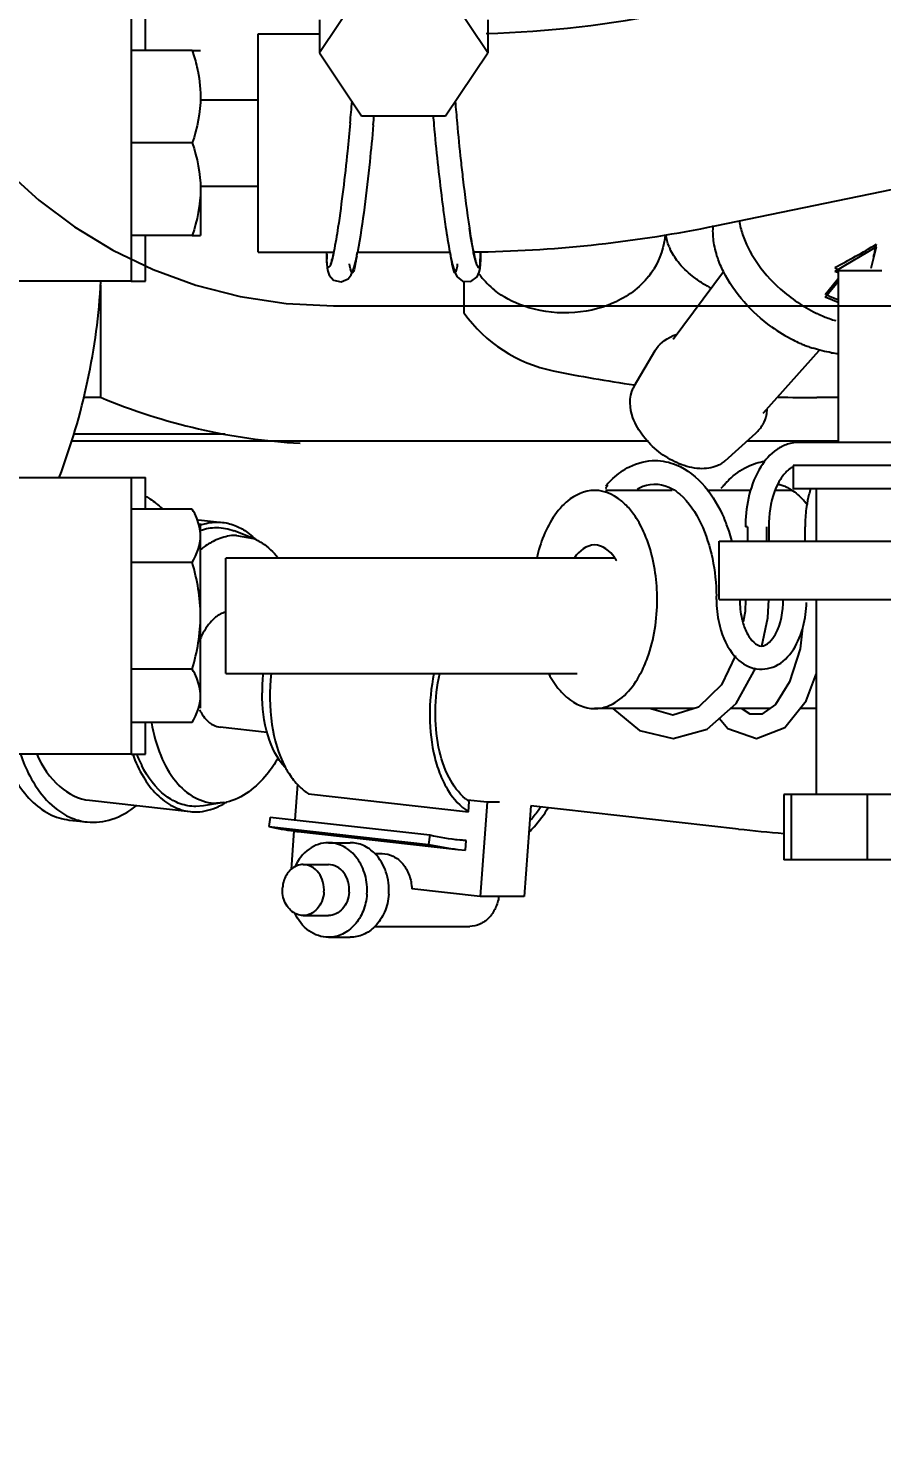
# Model space of a CAD drawing. Header units: millimetres. Extents: x 17886 to 18265, y -8727 to -7321.
# Drawn here: x 18007.019 to 18007.605, y -7651.038 to -7650.069 of the extents above; entities that cross this region are included whole.
import ezdxf

# ---------------------------------------------------------------- set-up
doc = ezdxf.new("R2010")
doc.units = ezdxf.units.MM
doc.linetypes.add('CENTER', pattern=[2, 1.25, -0.25, 0.25, -0.25])
for name, color, linetype in [('1978540_DXF_CONTINUOUS_LINE', 7, 'Continuous'), ('2588541_VG01DXF_CONTINUOUS_LINE', 7, 'Continuous'), ('2620490_VG01DXF_CONTINUOUS_LINE', 7, 'Continuous'), ('2685282_CP02DXF_CONTINUOUS_LINE', 7, 'Continuous'), ('3570567_DXF_CONTINUOUS_LINE', 7, 'Continuous'), ('3570570_DXF_CONTINUOUS_LINE', 7, 'Continuous'), ('3884027_DKREDXF_CONTINUOUS_LINE', 7, 'Continuous'), ('DEFAULT_1', 7, 'CENTER')]:
    doc.layers.add(name, color=color, linetype=linetype)
doc.styles.add('KOTE ZA MONNTAZU', font='simplex.shx', dxfattribs={"width": 0.7, "oblique": 8, "height": 1.4})
doc.dimstyles.new('KOTE ZA MONTAZU u cm', dxfattribs={"dimscale": 0, "dimtxt": 1.4, "dimasz": 1.25, "dimexe": 0.2, "dimexo": 0.1, "dimgap": 0.3, "dimtad": 1, "dimlfac": 10, "dimzin": 12, "dimdsep": 46, "dimtxsty": 'KOTE ZA MONNTAZU', "dimcen": 1.25, "dimclrt": 1, "dimadec": 0, "dimazin": 0, "dimtfac": 1, "dimtmove": 0, "dimatfit": 3, "dimfxl": 1, "dimtolj": 2, "dimtzin": 0, "dimarcsym": 0})

# ---------------------------------------------------------------- blocks, each defined once
blk = doc.blocks.new('*D216')
at = {"color": 0, "lineweight": -2, "transparency": 16777216}
for p, q in [((17999.31168, -7651.15268), (17999.31168, -7652.23356)), ((18013.31168, -7651.15268), (18013.31168, -7652.23356)), ((17999.91168, -7652.03356), (18012.71168, -7652.03356))]:
    blk.add_line(p, q, dxfattribs=at)
at = {"color": 0, "transparency": 16777216}
for points in [[(17999.91168, -7651.93356), (17999.91168, -7652.13356), (17999.31168, -7652.03356)], [(18012.71168, -7651.93356), (18012.71168, -7652.13356), (18013.31168, -7652.03356)]]:
    blk.add_solid(points, dxfattribs=at)
at = {"layer": 'Defpoints', "color": 0, "transparency": 16777216}
for p in [(17999.31168, -7651.05268), (18013.31168, -7651.05268), (18013.31168, -7652.03356)]:
    blk.add_point(p, dxfattribs=at)
at = {"color": 1, "transparency": 16777216, "insert": (18006.31168, -7651.55356), "char_height": 1.4, "width": 6.9231878, "attachment_point": 5, "style": 'KOTE ZA MONNTAZU'}
blk.add_mtext('\\A2;{\\H0.4x;140cm}', dxfattribs=at)

msp = doc.modelspace()

# ---------------------------------------------------------------- linework, layer by layer
at = {"layer": '1978540_DXF_CONTINUOUS_LINE', "color": 7, "linetype": 'Continuous'}
for p, q in [((18007.13591, -7650.40663), (18007.15248, -7650.40848)), ((18007.17371, -7650.41962), (18007.1605, -7650.41435)), ((18007.16219, -7650.41738), (18007.17371, -7650.41962)), ((18007.1832, -7650.5528), (18007.15087, -7650.54918)), ((18007.0611, -7650.5995), (18007.13022, -7650.60724)), ((18007.13936, -7650.60328), (18007.13419, -7650.6037)), ((18007.15339, -7650.60108), (18007.13934, -7650.60329)), ((18007.15342, -7650.60107), (18007.14845, -7650.60147)), ((18007.04724, -7650.61304), (18007.05943, -7650.6144)), ((18007.04764, -7650.61114), (18007.04778, -7650.6112))]:
    msp.add_line(p, q, dxfattribs=at)
for centre, radius, start, end in [((18007.16133, -7650.45067), 0.03343, 64.40796, 68.25727), ((18007.13904, -7650.45649), 0.05129, 44.28795, 46.9154), ((18007.17222, -7650.4698), 0.05498, 126.02123, 129.42264), ((18007.17682, -7650.53545), 0.08936, 201.33717, 206.72085), ((18007.12989, -7650.5612), 0.04697, 294.56265, 300.44418), ((18007.14817, -7650.56799), 0.0335, 279.03025, 282.11165), ((18007.12834, -7650.55848), 0.05009, 300.38917, 300.95091), ((18007.12773, -7650.55747), 0.05128, 300.95461, 302.41231)]:
    msp.add_arc(centre, radius, start, end, dxfattribs=at)
for points, knots in [([(18007.09976, -7650.39057), (18007.10075, -7650.39111), (18007.10478, -7650.39352), (18007.10843, -7650.39652), (18007.11096, -7650.39901)], [0, 0, 0, 0, 0.241424, 1, 1, 1, 1]), ([(18007.13738, -7650.41019), (18007.13862, -7650.40977), (18007.14352, -7650.40839), (18007.14872, -7650.40806), (18007.15247, -7650.40848)], [0, 0, 0, 0, 0.257783, 1, 1, 1, 1]), ([(18007.16219, -7650.41738), (18007.16103, -7650.41738), (18007.15624, -7650.41765), (18007.15154, -7650.41901), (18007.14823, -7650.42048)], [0, 0, 0, 0, 0.242696, 1, 1, 1, 1]), ([(18007.17577, -7650.42052), (18007.17713, -7650.42117), (18007.18273, -7650.42432), (18007.18747, -7650.42888), (18007.19053, -7650.4327)], [0, 0, 0, 0, 0.235623, 1, 1, 1, 1]), ([(18007.15478, -7650.47005), (18007.15404, -7650.47024), (18007.15094, -7650.47129), (18007.14819, -7650.47322), (18007.14635, -7650.47493)], [0, 0, 0, 0, 0.232833, 1, 1, 1, 1]), ([(18007.14635, -7650.47493), (18007.14587, -7650.47537), (18007.14392, -7650.47731), (18007.14224, -7650.4795), (18007.14109, -7650.48126)], [0, 0, 0, 0, 0.237083, 1, 1, 1, 1]), ([(18007.13674, -7650.53729), (18007.13705, -7650.53793), (18007.1383, -7650.54028), (18007.13986, -7650.54248), (18007.1412, -7650.54392)], [0, 0, 0, 0, 0.264986, 1, 1, 1, 1]), ([(18007.10366, -7650.5462), (18007.10503, -7650.55391), (18007.1089, -7650.56814), (18007.11883, -7650.58621), (18007.13224, -7650.59848), (18007.1433, -7650.60147), (18007.14845, -7650.60147)], [0, 0, 0, 0, 0.306666, 0.572753, 0.798236, 1, 1, 1, 1]), ([(18007.00189, -7650.56775), (18007.00414, -7650.57395), (18007.00935, -7650.58535), (18007.01999, -7650.59962), (18007.03271, -7650.60943), (18007.04248, -7650.61251), (18007.04723, -7650.61304)], [0, 0, 0, 0, 0.294237, 0.555215, 0.786615, 1, 1, 1, 1]), ([(18007.01362, -7650.56781), (18007.01541, -7650.5729), (18007.02256, -7650.58993), (18007.0356, -7650.6057), (18007.04764, -7650.61114)], [0, 0, 0, 0, 0.289935, 1, 1, 1, 1]), ([(18007.02487, -7650.56789), (18007.02869, -7650.57614), (18007.03784, -7650.59058), (18007.05368, -7650.59867), (18007.06111, -7650.5995)], [0, 0, 0, 0, 0.548899, 1, 1, 1, 1]), ([(18007.09079, -7650.56787), (18007.09275, -7650.57326), (18007.09727, -7650.58317), (18007.10653, -7650.59557), (18007.11759, -7650.6041), (18007.12609, -7650.60678), (18007.13022, -7650.60724)], [0, 0, 0, 0, 0.294237, 0.555213, 0.78661, 1, 1, 1, 1]), ([(18007.13419, -7650.6037), (18007.13057, -7650.6037), (18007.12308, -7650.60239), (18007.1087, -7650.59431), (18007.10098, -7650.58352), (18007.097, -7650.57563)], [0, 0, 0, 0, 0.22263, 0.456433, 1, 1, 1, 1]), ([(18007.19075, -7650.57039), (18007.18841, -7650.57436), (18007.17967, -7650.58735), (18007.16614, -7650.59839), (18007.15519, -7650.60074)], [0, 0, 0, 0, 0.291368, 1, 1, 1, 1]), ([(18007.05943, -7650.6144), (18007.06512, -7650.61504), (18007.07757, -7650.61351), (18007.08826, -7650.60726), (18007.09329, -7650.60333)], [0, 0, 0, 0, 0.472778, 1, 1, 1, 1]), ([(18007.13022, -7650.60724), (18007.1318, -7650.60742), (18007.13835, -7650.60768), (18007.14491, -7650.60597), (18007.14941, -7650.60391)], [0, 0, 0, 0, 0.243116, 1, 1, 1, 1])]:
    msp.add_open_spline(points, degree=3, knots=knots, dxfattribs=at)
for points in [[(18007.13738, -7650.41391), (18007.14094, -7650.4127), (18007.14474, -7650.41202), (18007.1485, -7650.41202)], [(18007.1485, -7650.41202), (18007.15257, -7650.41202), (18007.15671, -7650.41284), (18007.16049, -7650.41434)], [(18007.15247, -7650.40848), (18007.15574, -7650.40885), (18007.15898, -7650.40972), (18007.16201, -7650.41101)], [(18007.16201, -7650.41101), (18007.16473, -7650.41217), (18007.16732, -7650.41367), (18007.1697, -7650.41541)], [(18007.14823, -7650.42048), (18007.14529, -7650.42179), (18007.14249, -7650.42345), (18007.13989, -7650.42534)], [(18007.1697, -7650.41541), (18007.17123, -7650.41652), (18007.17269, -7650.41774), (18007.17407, -7650.41903)], [(18007.14109, -7650.48126), (18007.13963, -7650.48349), (18007.13838, -7650.48587), (18007.13731, -7650.48831)], [(18007.1412, -7650.54392), (18007.1427, -7650.54553), (18007.14448, -7650.54695), (18007.14647, -7650.5479)], [(18007.14647, -7650.5479), (18007.14784, -7650.54856), (18007.14934, -7650.549), (18007.15085, -7650.54917)], [(18007.04778, -7650.6112), (18007.05145, -7650.61284), (18007.05542, -7650.61396), (18007.05943, -7650.6144)]]:
    msp.add_open_spline(points, degree=3, dxfattribs=at)
at = {"layer": '2588541_VG01DXF_CONTINUOUS_LINE', "color": 7, "linetype": 'Continuous'}
msp.add_line((18007.50685, -7650.61923), (18007.36434, -7650.60327), dxfattribs=at)
for centre, radius, start, end in [((18007.30001, -7650.52566), 0.12039, 173.66197, 179.97619), ((18007.62697, -7649.53811), 1.08778, 263.65963, 265.30543)]:
    msp.add_arc(centre, radius, start, end, dxfattribs=at)
msp.add_open_spline([(18007.19549, -7650.5769), (18007.18993, -7650.57085), (18007.18181, -7650.55381), (18007.17962, -7650.53558), (18007.17962, -7650.52561)], degree=3, knots=[0, 0, 0, 0, 0.451887, 1, 1, 1, 1], dxfattribs=at)
at = {"layer": '2620490_VG01DXF_CONTINUOUS_LINE', "color": 7, "linetype": 'Continuous'}
for p, q in [((18007.20396, -7650.58843), (18007.20213, -7650.61287)), ((18007.21166, -7650.59502), (18007.32143, -7650.60731)), ((18007.33421, -7650.60085), (18007.32076, -7650.59934)), ((18007.32143, -7650.60731), (18007.32195, -7650.60033)), ((18007.33421, -7650.60085), (18007.32938, -7650.66558)), ((18007.34269, -7650.60085), (18007.33421, -7650.60085)), ((18007.36434, -7650.60327), (18007.35969, -7650.66558)), ((18007.18521, -7650.61097), (18007.18424, -7650.61749)), ((18007.18521, -7650.61097), (18007.29498, -7650.62326)), ((18007.18424, -7650.61749), (18007.29401, -7650.62978)), ((18007.20156, -7650.62052), (18007.19958, -7650.64705)), ((18007.20444, -7650.62091), (18007.3142, -7650.6332)), ((18007.29498, -7650.62326), (18007.29401, -7650.62978)), ((18007.31162, -7650.6262), (18007.31995, -7650.62713)), ((18007.22526, -7650.62865), (18007.24027, -7650.62865)), ((18007.25709, -7650.63615), (18007.26207, -7650.63615)), ((18007.3142, -7650.6332), (18007.31946, -7650.63371)), ((18007.31995, -7650.62713), (18007.31494, -7650.62664)), ((18007.31946, -7650.63371), (18007.31995, -7650.62713)), ((18007.20794, -7650.64365), (18007.22526, -7650.64365)), ((18007.32938, -7650.66558), (18007.28247, -7650.66032)), ((18007.35969, -7650.66558), (18007.32938, -7650.66558)), ((18007.20794, -7650.67865), (18007.22526, -7650.67865)), ((18007.22526, -7650.69365), (18007.24027, -7650.69365)), ((18007.25709, -7650.68615), (18007.32226, -7650.68615))]:
    msp.add_line(p, q, dxfattribs=at)
for centre, radius, start, end in [((18007.34047, -7650.57304), 0.03298, 230.28126, 235.8489), ((18007.22487, -7650.43883), 0.18323, 257.18855, 262.69101), ((18007.22472, -7650.43977), 0.18227, 262.69826, 263.60924), ((18007.33511, -7650.44682), 0.18095, 257.18845, 263.60005), ((18007.33462, -7650.4512), 0.18314, 257.18845, 263.60005)]:
    msp.add_arc(centre, radius, start, end, dxfattribs=at)
for points, knots in [([(18007.186, -7650.51236), (18007.18466, -7650.52393), (18007.18474, -7650.54605), (18007.19076, -7650.56762), (18007.19556, -7650.5767)], [0, 0, 0, 0, 0.531434, 1, 1, 1, 1]), ([(18007.29774, -7650.51233), (18007.29574, -7650.52205), (18007.29382, -7650.54145), (18007.29643, -7650.56517), (18007.30179, -7650.58207), (18007.30838, -7650.59546), (18007.31572, -7650.60381), (18007.32143, -7650.60731)], [0, 0, 0, 0, 0.289428, 0.564504, 0.689932, 0.804637, 1, 1, 1, 1]), ([(18007.31939, -7650.59841), (18007.31467, -7650.59449), (18007.30655, -7650.58316), (18007.29987, -7650.56217), (18007.29785, -7650.53774), (18007.29981, -7650.52077), (18007.30166, -7650.51233)], [0, 0, 0, 0, 0.201413, 0.443646, 0.716398, 1, 1, 1, 1]), ([(18007.19556, -7650.5767), (18007.19616, -7650.57783), (18007.19855, -7650.58204), (18007.20145, -7650.58599), (18007.20389, -7650.5886)], [0, 0, 0, 0, 0.263573, 1, 1, 1, 1]), ([(18007.20389, -7650.5886), (18007.20449, -7650.58924), (18007.20686, -7650.59162), (18007.20954, -7650.59372), (18007.21166, -7650.59502)], [0, 0, 0, 0, 0.26014, 1, 1, 1, 1]), ([(18007.36303, -7650.62128), (18007.36424, -7650.62012), (18007.36918, -7650.61503), (18007.37338, -7650.60924), (18007.3762, -7650.60462)], [0, 0, 0, 0, 0.236144, 1, 1, 1, 1]), ([(18007.37117, -7650.60412), (18007.37058, -7650.60499), (18007.36824, -7650.60827), (18007.36566, -7650.61138), (18007.36359, -7650.61354)], [0, 0, 0, 0, 0.258753, 1, 1, 1, 1]), ([(18007.22526, -7650.62865), (18007.22293, -7650.62865), (18007.21814, -7650.62944), (18007.20924, -7650.63407), (18007.20435, -7650.64044), (18007.20218, -7650.64512)], [0, 0, 0, 0, 0.23575, 0.479049, 1, 1, 1, 1]), ([(18007.25169, -7650.66411), (18007.25202, -7650.65966), (18007.2512, -7650.65077), (18007.24573, -7650.63904), (18007.23669, -7650.63073), (18007.22895, -7650.62865), (18007.22526, -7650.62865)], [0, 0, 0, 0, 0.272433, 0.533511, 0.774697, 1, 1, 1, 1]), ([(18007.25715, -7650.63607), (18007.25489, -7650.63379), (18007.24966, -7650.63003), (18007.24333, -7650.62865), (18007.24027, -7650.62865)], [0, 0, 0, 0, 0.512573, 1, 1, 1, 1]), ([(18007.2667, -7650.66411), (18007.26709, -7650.65893), (18007.26588, -7650.64861), (18007.2606, -7650.63955), (18007.25715, -7650.63607)], [0, 0, 0, 0, 0.514785, 1, 1, 1, 1]), ([(18007.26207, -7650.63615), (18007.26469, -7650.63615), (18007.27017, -7650.6375), (18007.27683, -7650.64301), (18007.28126, -7650.65099), (18007.28239, -7650.65717), (18007.28247, -7650.66032)], [0, 0, 0, 0, 0.226699, 0.467473, 0.727149, 1, 1, 1, 1]), ([(18007.20223, -7650.64511), (18007.19981, -7650.6464), (18007.19557, -7650.6508), (18007.19394, -7650.65655), (18007.19371, -7650.65956)], [0, 0, 0, 0, 0.477025, 1, 1, 1, 1]), ([(18007.20794, -7650.64365), (18007.20647, -7650.64365), (18007.20447, -7650.64404), (18007.20268, -7650.64487), (18007.20223, -7650.64511)], [0, 0, 0, 0, 0.74477, 1, 1, 1, 1]), ([(18007.22217, -7650.66274), (18007.22235, -7650.66035), (18007.22191, -7650.65556), (18007.21896, -7650.64924), (18007.2141, -7650.64477), (18007.20993, -7650.64365), (18007.20794, -7650.64365)], [0, 0, 0, 0, 0.272438, 0.533511, 0.774697, 1, 1, 1, 1]), ([(18007.23949, -7650.66274), (18007.23967, -7650.66035), (18007.23923, -7650.65556), (18007.23628, -7650.64924), (18007.23142, -7650.64477), (18007.22725, -7650.64365), (18007.22526, -7650.64365)], [0, 0, 0, 0, 0.272438, 0.533511, 0.774697, 1, 1, 1, 1]), ([(18007.2022, -7650.67718), (18007.19935, -7650.67565), (18007.19459, -7650.67012), (18007.19345, -7650.6631), (18007.19371, -7650.65956)], [0, 0, 0, 0, 0.476232, 1, 1, 1, 1]), ([(18007.22217, -7650.66274), (18007.22201, -7650.66486), (18007.22109, -7650.66896), (18007.21794, -7650.6742), (18007.21339, -7650.67778), (18007.20971, -7650.67865), (18007.20794, -7650.67865)], [0, 0, 0, 0, 0.272822, 0.531841, 0.772542, 1, 1, 1, 1]), ([(18007.23949, -7650.66274), (18007.23933, -7650.66486), (18007.23841, -7650.66896), (18007.23526, -7650.6742), (18007.23071, -7650.67778), (18007.22703, -7650.67865), (18007.22526, -7650.67865)], [0, 0, 0, 0, 0.272822, 0.531841, 0.772542, 1, 1, 1, 1]), ([(18007.25169, -7650.66411), (18007.2514, -7650.66803), (18007.24968, -7650.67566), (18007.24384, -7650.68539), (18007.23538, -7650.69204), (18007.22854, -7650.69365), (18007.22526, -7650.69365)], [0, 0, 0, 0, 0.27281, 0.531839, 0.772541, 1, 1, 1, 1]), ([(18007.2667, -7650.66411), (18007.26639, -7650.6683), (18007.26449, -7650.6764), (18007.25993, -7650.68342), (18007.25715, -7650.68624)], [0, 0, 0, 0, 0.514427, 1, 1, 1, 1]), ([(18007.34235, -7650.6656), (18007.34193, -7650.6684), (18007.34035, -7650.67377), (18007.33581, -7650.68052), (18007.32956, -7650.68506), (18007.32463, -7650.68615), (18007.32226, -7650.68615)], [0, 0, 0, 0, 0.272497, 0.530559, 0.77128, 1, 1, 1, 1]), ([(18007.22526, -7650.69365), (18007.22292, -7650.69365), (18007.21813, -7650.69286), (18007.20921, -7650.68822), (18007.20432, -7650.68183), (18007.20216, -7650.67713)], [0, 0, 0, 0, 0.23572, 0.479009, 1, 1, 1, 1]), ([(18007.20794, -7650.67865), (18007.20646, -7650.67865), (18007.20445, -7650.67826), (18007.20265, -7650.67742), (18007.2022, -7650.67718)], [0, 0, 0, 0, 0.744705, 1, 1, 1, 1]), ([(18007.25715, -7650.68624), (18007.25488, -7650.68852), (18007.24966, -7650.69227), (18007.24333, -7650.69365), (18007.24027, -7650.69365)], [0, 0, 0, 0, 0.512569, 1, 1, 1, 1])]:
    msp.add_open_spline(points, degree=3, knots=knots, dxfattribs=at)
at = {"layer": '2685282_CP02DXF_CONTINUOUS_LINE', "color": 7, "linetype": 'Continuous'}
msp.add_arc((18007.22868, -7649.94168), 0.413, 247.22367, 266.81244, dxfattribs=at)
at = {"layer": '3570567_DXF_CONTINUOUS_LINE', "color": 7, "linetype": 'Continuous'}
msp.add_line((18007.04996, -7650.34768), (18007.15426, -7650.34768), dxfattribs=at)
at = {"layer": '3570570_DXF_CONTINUOUS_LINE', "color": 7, "linetype": 'Continuous'}
for p, q in [((18007.44498, -7650.35268), (18007.04835, -7650.35268)), ((18007.57533, -7650.35268), (18007.51267, -7650.35268))]:
    msp.add_line(p, q, dxfattribs=at)
at = {"layer": '3884027_DKREDXF_CONTINUOUS_LINE', "color": 6, "linetype": 'Continuous'}
for p, q in [((18007.49098, -7650.20463), (18008.31836, -7650.03447)), ((18007.24802, -7650.04232), (18007.21915, -7650.08562)), ((18007.33462, -7650.08562), (18007.30575, -7650.04232)), ((18007.08968, -7650.05268), (18007.08968, -7650.24268)), ((18007.21915, -7650.06312), (18007.21915, -7650.08562)), ((18007.33462, -7650.06312), (18007.33462, -7650.08562)), ((18007.17688, -7650.07268), (18007.2199, -7650.07268)), ((18007.13171, -7650.08418), (18007.08968, -7650.08418)), ((18007.21915, -7650.08562), (18007.24802, -7650.12892)), ((18007.30575, -7650.12892), (18007.33462, -7650.08562)), ((18007.13738, -7650.11798), (18007.17688, -7650.11798)), ((18007.24802, -7650.12892), (18007.30575, -7650.12892)), ((18007.13171, -7650.14768), (18007.08968, -7650.14768)), ((18007.13738, -7650.17738), (18007.17688, -7650.17738)), ((18007.32312, -7650.21294), (18007.32207, -7650.20633)), ((18007.13171, -7650.21118), (18007.08968, -7650.21118)), ((18007.17688, -7650.22268), (18007.22897, -7650.22268)), ((18007.22774, -7650.22777), (18007.22718, -7650.2298)), ((18007.24378, -7650.22949), (18007.24466, -7650.22538)), ((18007.24466, -7650.22268), (18007.30912, -7650.22268)), ((18007.32481, -7650.2226), (18007.32665, -7650.22258)), ((18007.32983, -7650.22786), (18007.32988, -7650.22345)), ((18007.32988, -7650.22341), (18007.3299, -7650.22212)), ((18007.22718, -7650.2298), (18007.22692, -7650.23057)), ((18007.24096, -7650.23828), (18007.24204, -7650.23581)), ((18007.31043, -7650.23138), (18007.3113, -7650.23452)), ((18007.3113, -7650.23452), (18007.31223, -7650.23709)), ((18007.32681, -7650.23055), (18007.32693, -7650.23078)), ((18007.49668, -7650.23624), (18007.46199, -7650.28279)), ((18007.57533, -7650.23547), (18007.57533, -7650.35347)), ((18007.60533, -7650.23547), (18007.57533, -7650.23547)), ((18007.08968, -7650.24268), (18006.95651, -7650.24268)), ((18007.06868, -7650.24552), (18007.06868, -7650.32268)), ((18007.31833, -7650.24278), (18007.31833, -7650.26446)), ((18007.44949, -7650.29059), (18007.43513, -7650.31511)), ((18007.52394, -7650.33338), (18007.56241, -7650.2903)), ((18007.06868, -7650.32268), (18007.05681, -7650.32268)), ((18007.57533, -7650.32268), (18007.56068, -7650.32268)), ((18007.49765, -7650.36616), (18007.5188, -7650.34717)), ((18007.61474, -7650.35347), (18007.54835, -7650.35347)), ((18007.54446, -7650.36947), (18007.54446, -7650.38547)), ((18006.91713, -7650.37768), (18007.08968, -7650.37768)), ((18007.08968, -7650.37768), (18007.08968, -7650.56768)), ((18007.4964, -7650.38348), (18007.49482, -7650.38526)), ((18007.46129, -7650.38647), (18007.41566, -7650.38647)), ((18007.51554, -7650.38647), (18007.48547, -7650.38647)), ((18007.54446, -7650.38647), (18007.53253, -7650.38647)), ((18007.63621, -7650.38547), (18007.54446, -7650.38547)), ((18007.56033, -7650.38547), (18007.56033, -7650.42147)), ((18007.13171, -7650.39935), (18007.08968, -7650.39935)), ((18007.13738, -7650.53618), (18007.13738, -7650.40918)), ((18007.52767, -7650.41147), (18007.52767, -7650.42147)), ((18007.55262, -7650.42147), (18007.55262, -7650.41147)), ((18007.49364, -7650.46147), (18007.49364, -7650.42147)), ((18007.49364, -7650.42147), (18007.70878, -7650.42147)), ((18007.13171, -7650.43601), (18007.08968, -7650.43601)), ((18007.42177, -7650.43298), (18007.15478, -7650.43298)), ((18007.49364, -7650.46147), (18007.70878, -7650.46147)), ((18007.51167, -7650.46147), (18007.51139, -7650.46973)), ((18007.5271, -7650.47396), (18007.52767, -7650.46147)), ((18007.56033, -7650.46147), (18007.56033, -7650.59547)), ((18007.51139, -7650.46973), (18007.51005, -7650.47687)), ((18007.52283, -7650.49345), (18007.5271, -7650.47396)), ((18007.13171, -7650.50934), (18007.08968, -7650.50934)), ((18007.15478, -7650.51238), (18007.39604, -7650.51238)), ((18007.47626, -7650.53647), (18007.40804, -7650.53647)), ((18007.52814, -7650.53647), (18007.50149, -7650.53647)), ((18007.56033, -7650.53647), (18007.54902, -7650.53647)), ((18007.13171, -7650.546), (18007.08968, -7650.546)), ((18007.08968, -7650.56768), (18006.86468, -7650.56768)), ((18007.53801, -7650.59547), (18007.53801, -7650.64047)), ((18007.64266, -7650.59547), (18007.53801, -7650.59547)), ((18007.54304, -7650.59547), (18007.54304, -7650.64047)), ((18007.59537, -7650.59547), (18007.59537, -7650.64047)), ((18007.64266, -7650.64047), (18007.53801, -7650.64047))]:
    msp.add_line(p, q, dxfattribs=at)
at = {"layer": '3884027_DKREDXF_CONTINUOUS_LINE', "color": 7, "linetype": 'Continuous'}
for p, q in [((18007.09968, -7650.08418), (18007.09968, -7650.05268)), ((18007.17688, -7650.22268), (18007.17688, -7650.07268)), ((18007.13171, -7650.08418), (18007.13738, -7650.08418)), ((18007.13738, -7650.1846), (18007.13738, -7650.21118)), ((18007.09968, -7650.24268), (18007.09968, -7650.21118)), ((18007.13171, -7650.21118), (18007.13738, -7650.21118)), ((18007.60168, -7650.21912), (18007.57315, -7650.23605)), ((18007.59806, -7650.23366), (18007.60168, -7650.21912)), ((18007.60131, -7650.21905), (18007.60175, -7650.21728)), ((18007.57482, -7650.23673), (18007.57315, -7650.23605)), ((18007.08968, -7650.24268), (18007.09968, -7650.24268)), ((18007.56642, -7650.25177), (18007.57533, -7650.24086)), ((18007.56649, -7650.25374), (18007.57533, -7650.24291)), ((18007.57533, -7650.25735), (18007.56649, -7650.25374)), ((18007.57341, -7650.25481), (18007.57166, -7650.25412)), ((18007.57533, -7650.25552), (18007.57341, -7650.25481)), ((18007.63621, -7650.36947), (18007.54446, -7650.36947)), ((18007.08968, -7650.37768), (18007.09968, -7650.37768)), ((18007.09968, -7650.39935), (18007.09968, -7650.37768)), ((18007.51311, -7650.41147), (18007.51167, -7650.41147)), ((18007.51311, -7650.41147), (18007.51311, -7650.42147)), ((18007.52622, -7650.41147), (18007.52622, -7650.42147)), ((18007.15478, -7650.51238), (18007.15478, -7650.43298)), ((18007.09968, -7650.56768), (18007.09968, -7650.546)), ((18007.08968, -7650.56768), (18007.09968, -7650.56768))]:
    msp.add_line(p, q, dxfattribs=at)
at = {"layer": '3884027_DKREDXF_CONTINUOUS_LINE', "color": 6, "linetype": 'Continuous'}
for points in [[(18007.32481, -7650.22227), (18007.32409, -7650.21853), (18007.32312, -7650.21294)], [(18007.22388, -7650.22345), (18007.22393, -7650.22754), (18007.22408, -7650.23082), (18007.22432, -7650.23349)], [(18007.22897, -7650.22226), (18007.22844, -7650.22477), (18007.22774, -7650.22777)], [(18007.30912, -7650.22541), (18007.30952, -7650.22736), (18007.31043, -7650.23138)], [(18007.32295, -7650.24282), (18007.3273, -7650.23973), (18007.32885, -7650.23653), (18007.32937, -7650.23402), (18007.32966, -7650.23126), (18007.32983, -7650.22786)], [(18007.32693, -7650.23078), (18007.32684, -7650.23054), (18007.32639, -7650.22914), (18007.32575, -7650.22664), (18007.32497, -7650.2231), (18007.32481, -7650.22227)], [(18007.22432, -7650.23349), (18007.22473, -7650.23581), (18007.2257, -7650.23849), (18007.22879, -7650.24189), (18007.2341, -7650.24313), (18007.23869, -7650.24114), (18007.24096, -7650.23828)], [(18007.22692, -7650.23057), (18007.22686, -7650.23073), (18007.22694, -7650.2306)], [(18007.24204, -7650.23581), (18007.2429, -7650.23302), (18007.24378, -7650.22949)], [(18007.31223, -7650.23709), (18007.31377, -7650.23976), (18007.31743, -7650.24257), (18007.32295, -7650.24282)], [(18007.55095, -7650.4809), (18007.54919, -7650.49528), (18007.54197, -7650.51803), (18007.53225, -7650.53354)], [(18007.50487, -7650.4999), (18007.49514, -7650.52004), (18007.47947, -7650.53547)], [(18007.42065, -7650.53647), (18007.43881, -7650.55141), (18007.46213, -7650.55696), (18007.48528, -7650.55061), (18007.50541, -7650.53305), (18007.51882, -7650.50838)], [(18007.49375, -7650.54322), (18007.49954, -7650.55015), (18007.51921, -7650.55697), (18007.53865, -7650.54943), (18007.55337, -7650.53103), (18007.56033, -7650.51282)], [(18007.47947, -7650.53547), (18007.46178, -7650.54097), (18007.44569, -7650.53647)], [(18007.53225, -7650.53354), (18007.52286, -7650.54024), (18007.51487, -7650.54039), (18007.50901, -7650.53647)]]:
    msp.add_lwpolyline(points, dxfattribs=at)
at = {"layer": '3884027_DKREDXF_CONTINUOUS_LINE', "color": 7, "linetype": 'Continuous'}
msp.add_lwpolyline([(18007.57166, -7650.25412), (18007.56991, -7650.25339), (18007.56817, -7650.2526)], dxfattribs=at)
at = {"layer": '3884027_DKREDXF_CONTINUOUS_LINE', "color": 6, "linetype": 'Continuous'}
for centre, radius, start, end in [((18007.31345, -7649.34072), 0.73196, 271.5795, 281.61035), ((18005.84724, -7650.00795), 1.39861, 354.82979, 355.44654), ((18008.70653, -7650.00795), 1.39861, 184.55346, 185.17021), ((18005.77744, -7650.00165), 1.48467, 354.83592, 355.08454), ((18008.77633, -7650.00165), 1.48467, 184.91546, 185.16408), ((18008.74353, -7650.0058), 1.45163, 185.11779, 187.16354), ((18008.82814, -7649.99712), 1.5207, 185.16373, 186.14108), ((18008.32157, -7650.05825), 1.02642, 187.19553, 187.83976), ((18007.3134, -7649.34023), 0.88245, 271.07175, 281.60886), ((18007.4945, -7650.20481), 0.038, 201.62567, 204.52859), ((18007.35057, -7650.22241), 0.12648, 180.73157, 181.41324), ((18007.31566, -7650.22331), 0.09156, 181.38752, 182.62374), ((18007.15955, -7650.21083), 0.07027, 345.36177, 346.27725), ((18007.02413, -7650.18136), 0.22488, 348.71214, 349.35992), ((18007.5292, -7650.18145), 0.22443, 190.64033, 191.29713), ((18007.52894, -7650.18146), 0.20818, 190.89937, 191.30515), ((18007.39547, -7650.21052), 0.07156, 193.72794, 194.51464), ((18007.31359, -7649.34182), 0.88085, 270.84964, 271.06148), ((18007.23811, -7650.22331), 0.09156, 357.37626, 358.61248), ((18007.2032, -7650.22241), 0.12648, 358.58676, 359.26843), ((18007.17778, -7650.22206), 0.15189, 359.25866, 359.59805), ((18007.37365, -7650.20488), 0.0557, 215.71641, 218.14194), ((18007.40185, -7650.2052), 0.05515, 321.84494, 328.14515), ((18006.61968, -7650.21768), 0.45, 339.1725, 356.81526), ((18007.37471, -7650.20403), 0.05705, 218.15525, 224.70957), ((18007.37669, -7650.20206), 0.05985, 224.71805, 231.45878), ((18007.53183, -7650.16484), 0.09349, 238.04768, 242.22824), ((18007.39968, -7650.20631), 0.1, 215.55819, 258.38995), ((18007.60208, -7650.17787), 0.09629, 244.19592, 245.16634), ((18007.60049, -7650.18134), 0.09246, 245.15445, 247.78045), ((18007.59867, -7650.18582), 0.08763, 247.77991, 250.50105), ((18007.59501, -7650.18359), 0.11159, 234.10985, 243.06253), ((18007.59673, -7650.19131), 0.08181, 250.49409, 253.63717), ((18007.47151, -7650.30586), 0.0273, 105.91911, 111.79259), ((18007.59088, -7650.19153), 0.10264, 243.11299, 245.97803), ((18007.58869, -7650.19641), 0.0973, 245.98644, 247.78551), ((18007.58736, -7650.19965), 0.0938, 247.78783, 249.76095), ((18007.58634, -7650.20244), 0.09082, 249.75924, 251.93461), ((18007.58158, -7650.22301), 0.06967, 260.99572, 264.86667), ((18007.56068, -7649.42268), 0.9, 258.38995, 261.99244), ((18007.45116, -7650.32447), 0.01856, 149.93126, 153.59665), ((18007.56068, -7649.42268), 0.9, 268.31851, 270), ((18007.49965, -7650.32869), 0.02707, 348.25389, 355.64268), ((18007.5032, -7650.32982), 0.02333, 311.94275, 330.23453), ((18007.54836, -7650.37804), 0.02457, 90.02419, 101.40002), ((18007.5508, -7650.38384), 0.03091, 121.88959, 124.6953), ((18007.55017, -7650.38284), 0.02973, 118.71735, 121.88932), ((18007.48611, -7650.31967), 0.05243, 246.17599, 247.79039), ((18007.46643, -7650.4271), 0.06694, 138.01071, 139.32956), ((18007.46484, -7650.42568), 0.06481, 136.67263, 138.01074), ((18007.46301, -7650.42394), 0.06228, 134.68045, 136.67682), ((18007.46103, -7650.42195), 0.05948, 132.71517, 134.6799), ((18007.54637, -7650.4264), 0.06587, 136.68345, 139.34022), ((18007.54336, -7650.42356), 0.06174, 133.92302, 136.68384), ((18007.51487, -7650.42585), 0.04907, 39.8876, 43.57462), ((18007.63899, -7650.41034), 0.08628, 165.95083, 171.53128), ((18007.63104, -7650.4084), 0.0781, 162.67221, 165.91284), ((18007.50933, -7650.43049), 0.05629, 36.57871, 39.89534), ((18007.64615, -7650.41146), 0.09352, 171.50003, 178.83491), ((18007.39095, -7650.45138), 0.1155, 18.60623, 23.38821), ((18007.60485, -7650.41147), 0.09318, 178.81967, 179.99899), ((18007.64581, -7650.41147), 0.09318, 178.81967, 179.99899), ((18007.37949, -7650.45531), 0.12762, 15.59836, 18.63843), ((18007.47465, -7650.45802), 0.10931, 164.57624, 166.68155), ((18007.34993, -7650.46147), 0.14184, 0.00073, 0.93217), ((18007.56812, -7650.46147), 0.07635, 180.00136, 181.46948), ((18007.55798, -7650.46344), 0.05002, 193.122, 195.83533)]:
    msp.add_arc(centre, radius, start, end, dxfattribs=at)
at = {"layer": '3884027_DKREDXF_CONTINUOUS_LINE', "color": 7, "linetype": 'Continuous'}
for centre, radius, start, end in [((18006.01482, -7649.82167), 1.6355, 345.68861, 345.93815), ((18007.39455, -7650.45138), 0.03307, 29.76133, 34.28223)]:
    msp.add_arc(centre, radius, start, end, dxfattribs=at)
for centre, major_axis, ratio, start_param, end_param in [((18007.60328, -7650.17297), (-0.1329, -0.0858), 0.233039, 1.194479, 1.410077), ((18007.58364, -7650.19703), (0.04684, -0.0375), 0.599994, -1.328533, -1.290329)]:
    msp.add_ellipse(centre, major_axis=major_axis, ratio=ratio, start_param=start_param, end_param=end_param, dxfattribs=at)
for points in [[(18007.13171, -7650.08418), (18007.13296, -7650.08791), (18007.13406, -7650.0917), (18007.13495, -7650.09554)], [(18007.13495, -7650.09554), (18007.13649, -7650.10221), (18007.13738, -7650.10908), (18007.13738, -7650.11593)], [(18007.13738, -7650.11593), (18007.13738, -7650.12668), (18007.13511, -7650.13748), (18007.13171, -7650.14768)], [(18007.13171, -7650.14768), (18007.13511, -7650.15788), (18007.13738, -7650.16868), (18007.13738, -7650.17943)], [(18007.13738, -7650.17943), (18007.13738, -7650.19018), (18007.13511, -7650.20098), (18007.13171, -7650.21118)]]:
    msp.add_open_spline(points, degree=3, dxfattribs=at)
at = {"layer": '3884027_DKREDXF_CONTINUOUS_LINE', "color": 6, "linetype": 'Continuous'}
for points, knots in [([(18007.24016, -7650.13398), (18007.23957, -7650.14045), (18007.23724, -7650.16444), (18007.23443, -7650.18839), (18007.23179, -7650.20579)], [0, 0, 0, 0, 0.269589, 1, 1, 1, 1]), ([(18007.25608, -7650.13529), (18007.25532, -7650.14375), (18007.25236, -7650.17302), (18007.24901, -7650.20231), (18007.24514, -7650.22289)], [0, 0, 0, 0, 0.288623, 1, 1, 1, 1]), ([(18007.31617, -7650.1598), (18007.31662, -7650.16404), (18007.31836, -7650.17952), (18007.32033, -7650.19497), (18007.32204, -7650.20614)], [0, 0, 0, 0, 0.274344, 1, 1, 1, 1]), ([(18007.30474, -7650.19826), (18007.30507, -7650.20062), (18007.30624, -7650.20885), (18007.30753, -7650.21706), (18007.30863, -7650.22289)], [0, 0, 0, 0, 0.286857, 1, 1, 1, 1]), ([(18007.22693, -7650.23074), (18007.2266, -7650.23174), (18007.22398, -7650.23585), (18007.22429, -7650.22947), (18007.2242, -7650.22751)], [0, 0, 0, 0, 0.348015, 1, 1, 1, 1]), ([(18007.22754, -7650.22859), (18007.22744, -7650.22898), (18007.22725, -7650.2297), (18007.22703, -7650.23041), (18007.22693, -7650.23074)], [0, 0, 0, 0, 0.533049, 1, 1, 1, 1]), ([(18007.22897, -7650.22226), (18007.22878, -7650.2232), (18007.22841, -7650.22495), (18007.22801, -7650.2267), (18007.22782, -7650.2275)], [0, 0, 0, 0, 0.535769, 1, 1, 1, 1]), ([(18007.24466, -7650.22538), (18007.24389, -7650.22921), (18007.24223, -7650.24227), (18007.23989, -7650.23278), (18007.23979, -7650.23075)], [0, 0, 0, 0, 0.657323, 1, 1, 1, 1]), ([(18007.30912, -7650.22541), (18007.30988, -7650.22923), (18007.31155, -7650.24226), (18007.31388, -7650.23278), (18007.31398, -7650.23075)], [0, 0, 0, 0, 0.65668, 1, 1, 1, 1]), ([(18007.32481, -7650.22227), (18007.32499, -7650.22321), (18007.32536, -7650.22496), (18007.32575, -7650.2267), (18007.32595, -7650.2275)], [0, 0, 0, 0, 0.535692, 1, 1, 1, 1]), ([(18007.32619, -7650.22846), (18007.3263, -7650.22886), (18007.3265, -7650.22962), (18007.32672, -7650.23037), (18007.32683, -7650.23071)], [0, 0, 0, 0, 0.534034, 1, 1, 1, 1]), ([(18007.32683, -7650.23071), (18007.32716, -7650.23172), (18007.32978, -7650.23587), (18007.32948, -7650.22947), (18007.32957, -7650.22751)], [0, 0, 0, 0, 0.349964, 1, 1, 1, 1]), ([(18007.42105, -7650.25765), (18007.40217, -7650.266), (18007.37041, -7650.267), (18007.34527, -7650.25355), (18007.3394, -7650.24887)], [0, 0, 0, 0, 0.733226, 1, 1, 1, 1]), ([(18007.44979, -7650.36597), (18007.45464, -7650.366), (18007.47607, -7650.37055), (18007.49043, -7650.39046), (18007.49696, -7650.40553)], [0, 0, 0, 0, 0.22786, 1, 1, 1, 1]), ([(18007.49759, -7650.36618), (18007.49682, -7650.36687), (18007.49516, -7650.36812), (18007.49332, -7650.36911), (18007.49237, -7650.36953)], [0, 0, 0, 0, 0.496755, 1, 1, 1, 1]), ([(18007.54149, -7650.37219), (18007.54113, -7650.37247), (18007.54041, -7650.3731), (18007.53974, -7650.37377), (18007.53939, -7650.37413)], [0, 0, 0, 0, 0.481639, 1, 1, 1, 1]), ([(18007.54461, -7650.37027), (18007.54409, -7650.3705), (18007.543, -7650.37107), (18007.542, -7650.37178), (18007.54149, -7650.37219)], [0, 0, 0, 0, 0.470154, 1, 1, 1, 1]), ([(18007.43754, -7650.38552), (18007.43815, -7650.38516), (18007.43936, -7650.38449), (18007.44062, -7650.38391), (18007.44125, -7650.38365)], [0, 0, 0, 0, 0.510541, 1, 1, 1, 1]), ([(18007.53468, -7650.38068), (18007.53353, -7650.38275), (18007.52923, -7650.39247), (18007.52767, -7650.40325), (18007.52767, -7650.41147)], [0, 0, 0, 0, 0.22332, 1, 1, 1, 1]), ([(18007.53381, -7650.38223), (18007.53428, -7650.38231), (18007.53522, -7650.38251), (18007.53615, -7650.38278), (18007.53662, -7650.38292)], [0, 0, 0, 0, 0.494509, 1, 1, 1, 1]), ([(18007.53662, -7650.38292), (18007.53753, -7650.38321), (18007.53939, -7650.38392), (18007.54115, -7650.38482), (18007.54203, -7650.38532)], [0, 0, 0, 0, 0.486276, 1, 1, 1, 1]), ([(18007.38938, -7650.3939), (18007.38709, -7650.39582), (18007.37767, -7650.40572), (18007.3721, -7650.41872), (18007.36928, -7650.42895)], [0, 0, 0, 0, 0.219297, 1, 1, 1, 1]), ([(18007.43488, -7650.40285), (18007.43308, -7650.40035), (18007.42632, -7650.39216), (18007.41565, -7650.38647), (18007.40804, -7650.38647)], [0, 0, 0, 0, 0.28807, 1, 1, 1, 1]), ([(18007.46129, -7650.38532), (18007.46318, -7650.3864), (18007.47167, -7650.39256), (18007.47753, -7650.40174), (18007.48106, -7650.40919)], [0, 0, 0, 0, 0.209091, 1, 1, 1, 1]), ([(18007.45106, -7650.46147), (18007.45106, -7650.44925), (18007.44889, -7650.43309), (18007.44324, -7650.41814), (18007.44169, -7650.41473)], [0, 0, 0, 0, 0.765601, 1, 1, 1, 1]), ([(18007.43948, -7650.51267), (18007.4414, -7650.50909), (18007.44844, -7650.49291), (18007.45106, -7650.47501), (18007.45106, -7650.46147)], [0, 0, 0, 0, 0.230701, 1, 1, 1, 1]), ([(18007.50443, -7650.50056), (18007.50787, -7650.50439), (18007.51681, -7650.51067), (18007.53975, -7650.50783), (18007.5486, -7650.49067), (18007.55138, -7650.47992)], [0, 0, 0, 0, 0.242663, 0.476775, 1, 1, 1, 1]), ([(18007.51326, -7650.48546), (18007.51529, -7650.48906), (18007.52279, -7650.49793), (18007.53022, -7650.48897), (18007.53226, -7650.48532)], [0, 0, 0, 0, 0.497767, 1, 1, 1, 1]), ([(18007.40804, -7650.53647), (18007.41101, -7650.53647), (18007.42466, -7650.53391), (18007.43448, -7650.522), (18007.43948, -7650.51267)], [0, 0, 0, 0, 0.218685, 1, 1, 1, 1]), ([(18007.38397, -7650.52362), (18007.38565, -7650.52561), (18007.39207, -7650.53222), (18007.4014, -7650.53647), (18007.40804, -7650.53647)], [0, 0, 0, 0, 0.281933, 1, 1, 1, 1])]:
    msp.add_open_spline(points, degree=3, knots=knots, dxfattribs=at)
for points in [[(18007.23179, -7650.20579), (18007.23095, -7650.2113), (18007.23006, -7650.2168), (18007.22897, -7650.22226)], [(18007.32204, -7650.20614), (18007.32278, -7650.21105), (18007.32358, -7650.21595), (18007.32452, -7650.22082)], [(18007.48982, -7650.21477), (18007.48938, -7650.21135), (18007.48926, -7650.20786), (18007.48955, -7650.20442)], [(18007.50749, -7650.20122), (18007.50793, -7650.2044), (18007.5087, -7650.20754), (18007.5097, -7650.21058)], [(18007.45657, -7650.2105), (18007.4559, -7650.21883), (18007.45311, -7650.22721), (18007.4487, -7650.23431)], [(18007.45918, -7650.21882), (18007.45816, -7650.21625), (18007.45743, -7650.21354), (18007.45705, -7650.21081)], [(18007.49261, -7650.22661), (18007.49131, -7650.22277), (18007.49034, -7650.21879), (18007.48982, -7650.21477)], [(18007.5097, -7650.21058), (18007.51176, -7650.21685), (18007.51484, -7650.22282), (18007.51848, -7650.22833)], [(18007.46536, -7650.22941), (18007.46323, -7650.22669), (18007.46137, -7650.22373), (18007.45993, -7650.22059)], [(18007.49652, -7650.236), (18007.49502, -7650.23297), (18007.49369, -7650.22983), (18007.49261, -7650.22661)], [(18007.51848, -7650.22833), (18007.5233, -7650.23564), (18007.52921, -7650.24231), (18007.53575, -7650.24813)], [(18007.47537, -7650.23928), (18007.47169, -7650.23638), (18007.46826, -7650.23309), (18007.46536, -7650.22941)], [(18007.5296, -7650.274), (18007.51598, -7650.26417), (18007.50399, -7650.25105), (18007.49652, -7650.236)], [(18007.44522, -7650.23928), (18007.43897, -7650.24724), (18007.43031, -7650.25356), (18007.42105, -7650.25765)], [(18007.48235, -7650.24417), (18007.47994, -7650.24266), (18007.4776, -7650.24103), (18007.47537, -7650.23928)], [(18007.53575, -7650.24813), (18007.54307, -7650.25466), (18007.55134, -7650.26029), (18007.56017, -7650.26455)], [(18007.4495, -7650.29059), (18007.45212, -7650.28611), (18007.45655, -7650.28244), (18007.46137, -7650.28051)], [(18007.57067, -7650.29182), (18007.56644, -7650.29116), (18007.56225, -7650.29011), (18007.55817, -7650.28878)], [(18007.43442, -7650.33661), (18007.43208, -7650.33023), (18007.43151, -7650.32231), (18007.43453, -7650.31622)], [(18007.52616, -7650.3342), (18007.52564, -7650.33671), (18007.52473, -7650.33917), (18007.52346, -7650.3414)], [(18007.44164, -7650.34938), (18007.43864, -7650.34551), (18007.4361, -7650.3412), (18007.43442, -7650.33661)], [(18007.46493, -7650.36764), (18007.45591, -7650.36365), (18007.44769, -7650.35717), (18007.44164, -7650.34938)], [(18007.5435, -7650.35396), (18007.54085, -7650.35449), (18007.53826, -7650.35547), (18007.53589, -7650.35676)], [(18007.5332, -7650.35842), (18007.52878, -7650.36149), (18007.5251, -7650.36573), (18007.52224, -7650.37028)], [(18007.42069, -7650.37825), (18007.42409, -7650.37511), (18007.42792, -7650.37234), (18007.43207, -7650.37026)], [(18007.43207, -7650.37026), (18007.4375, -7650.36753), (18007.44371, -7650.36594), (18007.44979, -7650.36597)], [(18007.4803, -7650.37151), (18007.47551, -7650.37127), (18007.47073, -7650.37003), (18007.46629, -7650.36822)], [(18007.49237, -7650.36953), (18007.48864, -7650.37118), (18007.48437, -7650.37173), (18007.4803, -7650.37151)], [(18007.50054, -7650.37909), (18007.50417, -7650.3756), (18007.5083, -7650.37252), (18007.51281, -7650.37026)], [(18007.51281, -7650.37026), (18007.51663, -7650.36834), (18007.52081, -7650.36698), (18007.52504, -7650.36636)], [(18007.52224, -7650.37028), (18007.51857, -7650.37612), (18007.51601, -7650.38271), (18007.51433, -7650.38939)], [(18007.53939, -7650.37413), (18007.53754, -7650.37608), (18007.53598, -7650.37833), (18007.53468, -7650.38068)], [(18007.44125, -7650.38365), (18007.44743, -7650.38107), (18007.45547, -7650.38199), (18007.46129, -7650.38532)], [(18007.40804, -7650.38647), (18007.40135, -7650.38647), (18007.3945, -7650.38959), (18007.38938, -7650.3939)], [(18007.51433, -7650.38939), (18007.51268, -7650.39597), (18007.51183, -7650.40278), (18007.51169, -7650.40955)], [(18007.54203, -7650.38532), (18007.54514, -7650.3871), (18007.54795, -7650.38943), (18007.55042, -7650.39202)], [(18007.13482, -7650.4056), (18007.13394, -7650.40345), (18007.13288, -7650.40137), (18007.13171, -7650.39935)], [(18007.44169, -7650.41473), (18007.43979, -7650.41058), (18007.43754, -7650.40656), (18007.43488, -7650.40285)], [(18007.13738, -7650.41768), (18007.13738, -7650.41357), (18007.13638, -7650.40941), (18007.13482, -7650.4056)], [(18007.48106, -7650.40919), (18007.4847, -7650.41686), (18007.48724, -7650.42509), (18007.48896, -7650.4334)], [(18007.13171, -7650.43601), (18007.13491, -7650.43048), (18007.13738, -7650.42408), (18007.13738, -7650.41768)], [(18007.13738, -7650.47268), (18007.13738, -7650.46031), (18007.13514, -7650.4479), (18007.13171, -7650.43601)], [(18007.48896, -7650.4334), (18007.49071, -7650.44186), (18007.49161, -7650.45053), (18007.49175, -7650.45917)], [(18007.50777, -7650.46147), (18007.50777, -7650.46594), (18007.50825, -7650.47044), (18007.50927, -7650.47479)], [(18007.53226, -7650.48532), (18007.53623, -7650.47821), (18007.53766, -7650.46962), (18007.53766, -7650.46147)], [(18007.4918, -7650.46343), (18007.49194, -7650.46894), (18007.49266, -7650.47449), (18007.49403, -7650.47983)], [(18007.55138, -7650.47992), (18007.55276, -7650.47455), (18007.55349, -7650.46898), (18007.55363, -7650.46344)], [(18007.13171, -7650.50934), (18007.13514, -7650.49746), (18007.13738, -7650.48504), (18007.13738, -7650.47268)], [(18007.49403, -7650.47983), (18007.49596, -7650.48732), (18007.49927, -7650.49481), (18007.50443, -7650.50056)], [(18007.50986, -7650.47708), (18007.51069, -7650.47998), (18007.51177, -7650.48284), (18007.51326, -7650.48546)], [(18007.13482, -7650.51558), (18007.13394, -7650.51343), (18007.13288, -7650.51135), (18007.13171, -7650.50934)], [(18007.13738, -7650.52767), (18007.13738, -7650.52355), (18007.13638, -7650.51939), (18007.13482, -7650.51558)], [(18007.37661, -7650.51267), (18007.37868, -7650.51655), (18007.38112, -7650.52027), (18007.38397, -7650.52362)], [(18007.13171, -7650.546), (18007.13491, -7650.54046), (18007.13738, -7650.53406), (18007.13738, -7650.52767)]]:
    msp.add_open_spline(points, degree=3, dxfattribs=at)
at = {"layer": '3884027_DKREDXF_CONTINUOUS_LINE', "color": 7, "linetype": 'Continuous'}
for points, knots in [([(18007.41632, -7650.38402), (18007.41616, -7650.38424), (18007.41587, -7650.3847), (18007.41564, -7650.3852), (18007.41555, -7650.38546)], [0, 0, 0, 0, 0.496836, 1, 1, 1, 1]), ([(18007.4172, -7650.3831), (18007.41704, -7650.38323), (18007.41673, -7650.38352), (18007.41645, -7650.38385), (18007.41632, -7650.38402)], [0, 0, 0, 0, 0.497696, 1, 1, 1, 1]), ([(18007.42188, -7650.43276), (18007.4188, -7650.42825), (18007.40804, -7650.4197), (18007.39729, -7650.42825), (18007.39421, -7650.43276)], [0, 0, 0, 0, 0.500004, 1, 1, 1, 1])]:
    msp.add_open_spline(points, degree=3, knots=knots, dxfattribs=at)
at = {"layer": 'DEFAULT_1', "color": 2, "linetype": 'CENTER'}
msp.add_line((18007.22868, -7650.25968), (18007.76068, -7650.25968), dxfattribs=at)
msp.add_arc((18007.22868, -7649.94168), 0.318, 180, 270, dxfattribs=at)

# ---------------------------------------------------------------- dimensions: what is measured, and where the dimension line sits
at = {"color": 4}
dim = msp.add_linear_dim(base=(18013.31168, -7652.03356), p1=(17999.31168, -7651.05268), p2=(18013.31168, -7651.05268), text='{\\H0.4x;<>}', dimstyle='KOTE ZA MONTAZU u cm', override={"dimscale": 1, "dimasz": 0.6, "dimexe": 0.2, "dimgap": 0.2, "dimpost": 'cm'}, dxfattribs=at)
dim.commit()
dim.dimension.update_dxf_attribs({"geometry": '*D216', "text_midpoint": (18006.31168, -7652.03356), "dimtype": 160})

doc.saveas('drawing.dxf')
